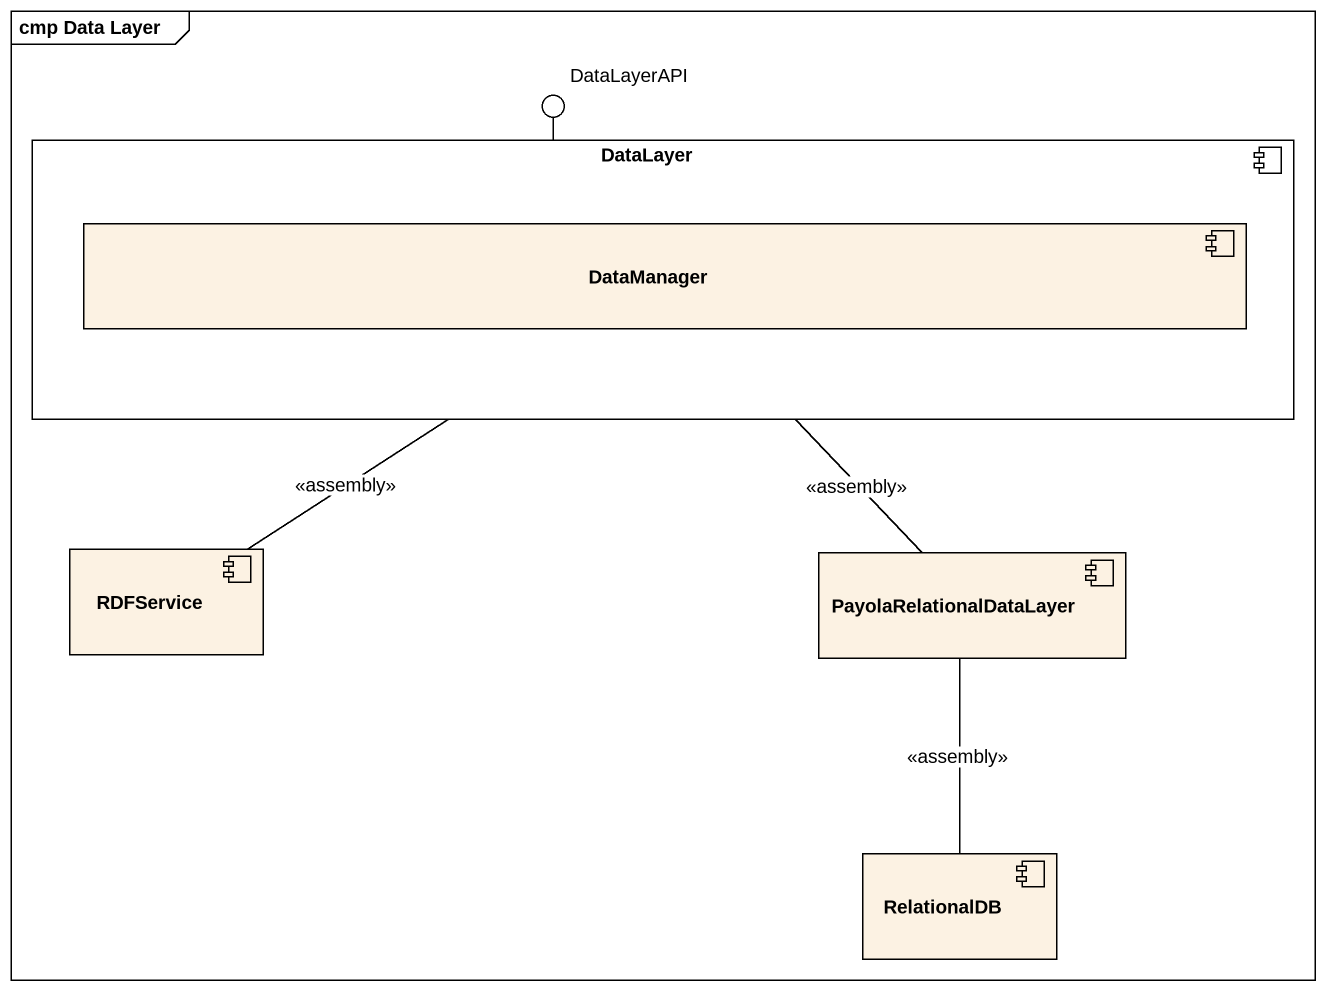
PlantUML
@startuml
mainframe cmp Data Layer
() DataLayerAPI
component DataLayer {
  component DataManager
}
component RDFService
component PayolaRelationalDataLayer
component RelationalDB
DataLayer -up- DataLayerAPI
DataLayer -- RDFService : <<assembly>>
DataLayer -- PayolaRelationalDataLayer : <<assembly>>
PayolaRelationalDataLayer -- RelationalDB : <<assembly>>
@enduml
